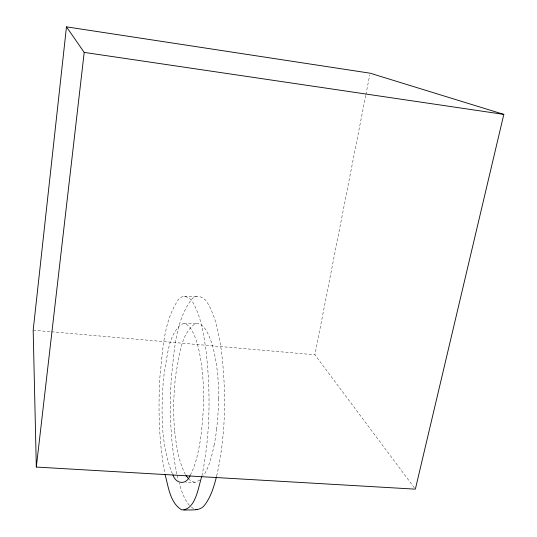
<?xml version="1.0" encoding="UTF-8"?>
<svg xmlns="http://www.w3.org/2000/svg" width="537" height="537" viewBox="0 0 537 537"><rect width="100%" height="100%" fill="white"/><g stroke="black" fill="none" stroke-linecap="round" stroke-linejoin="round"><path stroke-width="0.4" stroke-dasharray="2.69 2.01" d="M203.55 399.011L203.375 407.382A57.909 9.324 88.9 0 1 203.228 410.886L201.637 430.506A106.568 16.546 89.2 0 1 199.516 444.931C197.589 455.248 195.3 465.713 190.387 475.077M218.633 398.662L218.525 404.629A56.385 9.867 88.8 0 1 218.284 410.496L216.706 428.794M414.356 487.811L314.897 354.789L365.731 95.418M365.892 94.599L369.765 74.838M214.25 444.502C212.008 455.248 209.457 466.27 203.617 475.708M201.972 475.715C210.356 434.393 210.739 391.634 205.926 349.829C203.536 333.98 201.174 317.582 193.407 303.324C190.957 297.532 182.983 293.477 178.472 299.505C163.282 321.858 162.839 350.661 159.939 376.672C158.086 408.771 158.804 441.239 164.738 472.909M216.686 475.963C226.003 434.634 226.439 391.547 221.224 349.614C218.66 333.745 216.015 317.273 207.698 303.244C204.785 297.27 196.448 293.511 191.521 299.445C175.277 321.254 174.491 350.413 171.404 376.45C169.35 408.986 170.162 441.971 176.874 473.956M200.012 479.997L195.844 482.145L185.755 482.588M183.916 323.73L197.408 323.603M184.359 296.317L197.905 296.263M194.817 482.233L191.749 481.447L189.037 479.387M33.18 330.201L50.679 331.732M51.512 331.806L314.897 354.789M193.582 508.693L189.903 506.015M189.427 505.411C184.097 499.061 181.526 490.959 179.163 483.146M185.44 474.466C179.204 462.699 177.009 449.308 175.257 436.245A49.035 7.229 88.8 0 1 174.793 432.01L174.626 430.298M172.37 473.809C160.979 445.26 161.087 413.557 163.154 383.317A98.727 13.875 88.6 0 1 164.456 371.322C167.725 355.454 168.088 335.504 181.318 324.294C186.876 321.891 191.038 328.295 193.065 332.544C197.67 342.23 199.704 352.896 201.308 363.435A55.432 8.941 88.8 0 1 202.207 370.698A45.37 7.384 88.9 0 1 203.577 399.038M177.183 475.44L178.344 480.051M174.619 430.325A37.55 5.477 88.8 0 1 173.652 407.516L173.726 402.965A47.786 7.035 88.7 0 1 173.867 398.461L174.787 384.109A97.647 14.895 88.5 0 1 176.304 371.114C179.741 355.158 180.607 334.84 194.595 324.173C200.066 321.838 204.678 327.429 206.946 331.725C212.001 341.089 214.263 351.654 216.042 362.059A58.009 10.136 88.7 0 1 216.8 367.234L217.069 369.349A45.242 7.995 88.8 0 1 218.666 398.682M216.713 428.828A105.52 17.795 89.1 0 1 214.243 444.455"/><path stroke-width="0.81" d="M66.474 26.85L33.18 330.201L36.321 467.056L415.356 489.153L503.82 114.394L370.087 73.186L66.474 26.85L84.202 52.404L36.321 467.056M201.784 476.527C198.328 486.441 195.817 510.217 181.6 509.861C169.873 502.585 168.437 486.589 165.027 474.399M216.478 476.769C213.988 486.535 211.021 496.53 204.926 504.713C200.194 511.734 190.957 509.378 183.842 510.15M190.051 475.668C186.46 485.22 175.975 484.246 172.934 474.936M195.622 509.378L197.247 509.559M84.202 52.404L503.82 114.394M188.366 478.668L186.084 475.547"/></g></svg>
